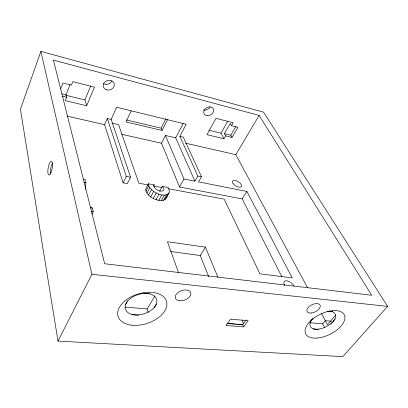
<?xml version="1.0" encoding="UTF-8"?>
<svg xmlns="http://www.w3.org/2000/svg" width="408" height="408" viewBox="0 0 408 408"><rect width="100%" height="100%" fill="white"/><g stroke="black" fill="none" stroke-linecap="round" stroke-linejoin="round"><path stroke-width="0.61" d="M153.581 185.961L154.158 184.865L148.385 183.779L145.529 189.292C146.783 196.309 154.714 200.287 161.308 200.624C165.883 200.935 167.28 195.993 169.075 192.811C169.774 190.934 168.932 189.016 167.902 187.451L162.262 186.39L159.645 191.281M166.112 198.237L166.428 196.636M40.897 51.383L20.4 109.283L57.997 341.103L342.837 356.618L387.6 306.377L263.522 112.154L40.897 51.383L91.912 274.293L57.997 341.103M60.69 88.796L62.929 83.002L71.42 85.15L72.818 81.626L94.432 87.164L86.649 105.774L65.3 100.643L66.652 97.221L66.04 94.86L70.099 84.538M86.649 105.774L84.925 99.919L90.668 86.052M104.576 124.664L107.319 118.488L111.18 119.391L130.529 177.189L127.332 183.631L123.124 182.855L104.576 124.664L66.902 116.066M111.18 119.391L116.622 107.248L186.191 124.272L179.857 136.313L197.855 176.042L194.947 181.167L183.977 179L165.403 135.456L175.71 137.838L194.947 181.167M131.203 110.797L126.006 121.987L162.098 130.458L167.759 119.238M91.948 214.266L93.269 211.482L92.392 208.039A31.487 11.098 -79.5 0 1 90.352 207.167M123.124 182.855L126.302 176.384L107.319 118.488M162.098 130.458L161.129 128.173L165.913 118.662M281.77 276.578L242.163 198.915L179.546 186.997L161.451 143.198L165.403 135.456M145.85 191.133L148.721 185.614L148.385 183.779M146.875 193.111L149.767 187.588L148.721 185.614M175.71 137.838L183.146 123.609M148.543 195.095L151.445 189.567L149.767 187.588M150.731 196.936L153.648 191.413L151.445 189.567M153.286 198.507L156.223 192.994C160.002 194.769 166.076 196.901 169.075 192.811M156.035 199.696L158.982 194.193M158.773 200.42L161.731 194.927M161.308 200.624L164.276 195.151M163.47 200.308L166.444 194.851M165.107 199.492L168.076 194.05M179.546 186.997L183.977 179M225.609 135.854L232.014 137.409L237.869 127.306L231.433 125.674L230.189 123.461L224.405 133.615L225.609 135.854L223.956 138.746L220.983 133.171L227.832 121.069M127.551 300.854L125.399 304.649M179.857 136.313L183.279 137.108L201.476 176.776L198.558 181.881L246.865 191.439L292.205 277.884L259.962 273.834L224.15 199.16L168.101 188.674M231.433 125.674L233.131 122.711L216.016 118.325L206.984 134.671L223.956 138.746M232.014 137.409L230.79 135.175L235.686 126.689M307.647 287.844L235.819 154.673L259.126 115.423L53.387 60.093L104.667 263.746L371.739 295.254L259.126 115.423M148.18 312.487L147.135 308.953L154.872 296.004M156.494 304.026L154.265 307.703M208.723 276.68L200.226 255.515L205.423 247.151L167.418 241.735L178.551 272.763M242.163 198.915L246.865 191.439M227.011 323.401L242.658 324.625L246.141 319.846M243.607 326.869L248.156 320.652L230.52 319.204L226.037 325.528L243.607 326.869L242.658 324.625M310.207 321.79L312.11 319.444A13.913 7.273 -26.2 0 0 316.231 329.236A13.913 7.273 -26.2 0 0 334.274 319.974A13.913 7.273 -26.2 0 0 327.859 311.36M309.723 322.759L322.672 323.86L325.293 320.698L331.337 321.234M335.631 315.078L327.502 324.799L325.293 320.698M330.842 324.217L335.249 318.969M154.158 184.865L154.061 184.977A5.498 2.887 28 0 0 156.799 189.633A5.498 2.887 28 0 0 163.062 190.811A5.498 2.887 28 0 0 162.46 186.553L162.262 186.39M227.179 323.498L235.391 324.141M236.655 324.238L242.974 324.732M131.855 314.65L138.644 315.185M313.023 329.001L318.597 329.445M125.266 307.096L147.135 308.953M149.333 293.719L143.713 293.168M327.716 311.131L332.719 311.62M91.912 274.293L387.6 306.377M170.615 251.522L200.226 255.515M91.397 211.186L93.269 211.482M90.53 207.743L92.392 208.039M84.068 182.33L85.925 182.662A31.487 11.098 -79.5 0 0 85.588 189.368M83.247 179.194L85.129 179.535L85.925 182.662M148.17 184.946L138.832 183.197L118.59 124.639L112.032 123.119M153.775 185.992L161.874 187.507M126.302 176.384L130.529 177.189M197.855 176.042L201.476 176.776M121.696 134.293L161.451 143.198M185.614 143.198L235.819 154.673M126.409 119.967L161.129 128.173M62.439 96.196L66.652 97.221M61.848 93.835L66.04 94.86M224.405 133.615L230.79 135.175M65.606 95.202L84.925 99.919M208.957 130.234L220.983 133.171M153.648 191.413L156.223 192.994M321.535 313.584L325.457 320.856M322.672 323.86L324.768 327.782M241.985 320.045L243.459 323.524M205.423 247.151L217.867 277.154M284.81 285.59A6.258 3.32 37.1 0 1 286.411 280.775A6.258 3.32 37.1 0 1 294 285.921M50.551 173.946A6.941 2.014 -79.6 0 1 52.443 163.164M312.441 319.056A13.913 7.273 -26.2 0 1 313.16 318.276M210.14 106.916A5.187 4.075 -29.6 0 1 203.516 109.951M111.904 80.896A5.615 4.819 -16.9 0 1 103.484 83.696M233.249 183.86A5.222 2.453 31.3 0 0 241.23 186.777A5.222 2.453 31.3 0 0 236.4 180.841A5.222 2.453 31.3 0 0 233.249 183.86M51.041 172.436A6.956 1.994 -79.6 0 0 51.602 161.405A6.956 1.994 -79.6 0 0 47.858 170.707A6.956 1.994 -79.6 0 0 51.041 172.436M134.482 314.854A16.366 10.027 -17.5 0 0 156.81 300.145A16.366 10.027 -17.5 0 0 131.702 297.59A16.366 10.027 -17.5 0 0 134.482 314.854M317.755 337.992A21.532 11.149 -26.1 0 0 344.709 315.858A21.532 11.149 -26.1 0 0 312.523 319.148A21.532 11.149 -26.1 0 0 317.755 337.992M131.932 325.212A25.357 15.402 -17.6 0 0 166.785 302.654A25.357 15.402 -17.6 0 0 128.087 298.585A25.357 15.402 -17.6 0 0 131.932 325.212M179.591 300.798A8.155 4.978 -20.2 0 0 190.893 293.342A8.155 4.978 -20.2 0 0 178.709 292.051A8.155 4.978 -20.2 0 0 179.591 300.798M311.284 313.038A7.278 3.922 -26.2 0 0 320.198 305.393A7.278 3.922 -26.2 0 0 309.177 306.525A7.278 3.922 -26.2 0 0 311.284 313.038M207.596 115.648A5.243 4.085 -29.4 0 0 213.455 109.094A5.243 4.085 -29.4 0 0 205.03 109.023A5.243 4.085 -29.4 0 0 207.596 115.648M106.677 89.903A5.681 4.84 -17.1 0 0 114.301 84.038A5.681 4.84 -17.1 0 0 105.264 81.626A5.681 4.84 -17.1 0 0 106.677 89.903"/></g></svg>
